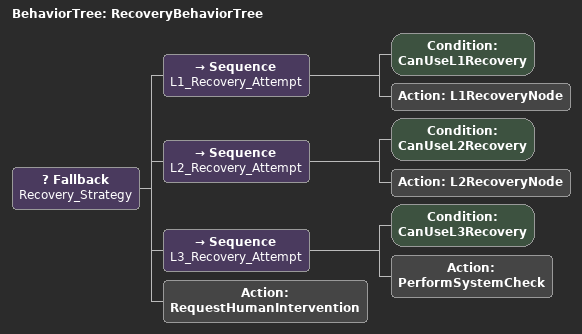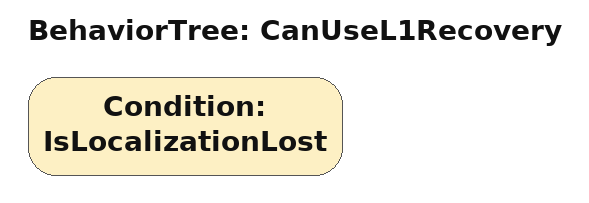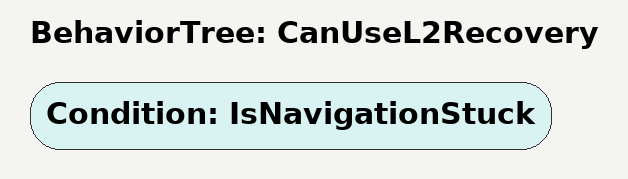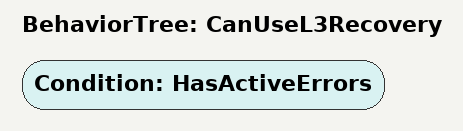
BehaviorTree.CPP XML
<?xml version="1.0"?>
<!-- Recovery Behavior Tree - Error recovery strategies -->
<root main_tree_to_execute="RecoveryBehaviorTree" BTCPP_format="4">

    <BehaviorTree ID="RecoveryBehaviorTree">
        <Fallback name="Recovery_Strategy">

            <!-- L1 Fast Recovery -->
            <Sequence name="L1_Recovery_Attempt">
                <Condition ID="CanUseL1Recovery" />
                <Action ID="L1RecoveryNode" />
            </Sequence>

            <!-- L2 State Reset -->
            <Sequence name="L2_Recovery_Attempt">
                <Condition ID="CanUseL2Recovery" />
                <Action ID="L2RecoveryNode" />
            </Sequence>

            <!-- L3 System Reset (placeholder) -->
            <Sequence name="L3_Recovery_Attempt">
                <Condition ID="CanUseL3Recovery" />
                <Action ID="PerformSystemCheck" />
            </Sequence>

            <!-- Human intervention required -->
            <Action ID="RequestHumanIntervention" />

        </Fallback>
    </BehaviorTree>

    <!-- Recovery availability checks -->

    <BehaviorTree ID="CanUseL1Recovery">
        <Condition ID="IsLocalizationLost" />
    </BehaviorTree>

    <BehaviorTree ID="CanUseL2Recovery">
        <Condition ID="IsNavigationStuck" />
    </BehaviorTree>

    <BehaviorTree ID="CanUseL3Recovery">
        <Condition ID="HasActiveErrors" />
    </BehaviorTree>

</root>
